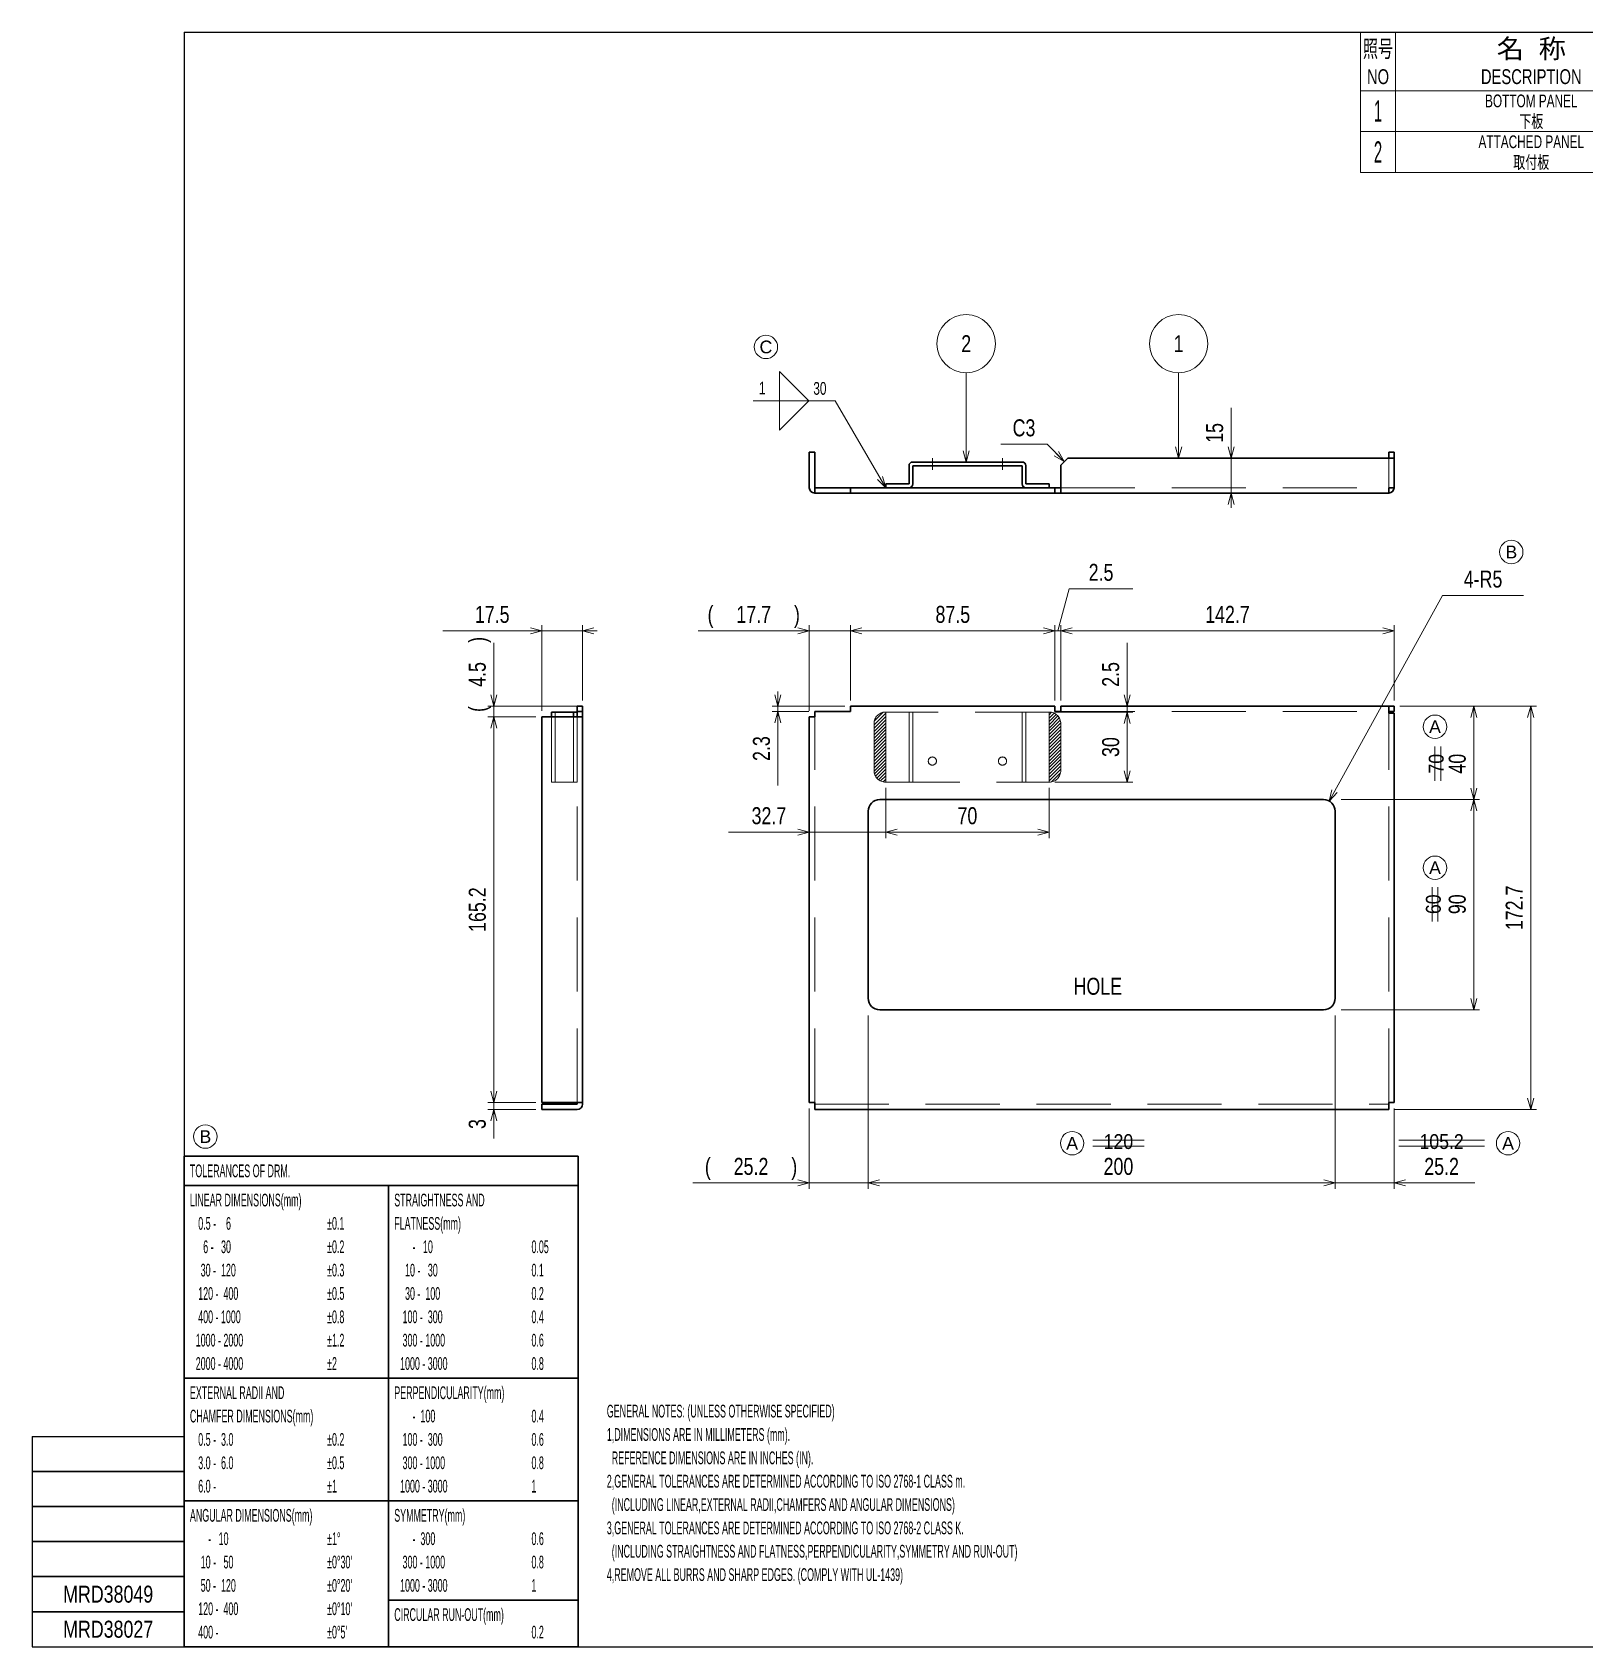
# Model space of a CAD drawing. Header units: millimetres. Extents: x 7 to 413, y 10 to 287.
# Drawn here: x 7 to 272.9, y 10.2 to 286.8 of the extents above; entities that cross this region are included whole.
import ezdxf
from ezdxf.enums import TextEntityAlignment as Align

# ---------------------------------------------------------------- set-up
doc = ezdxf.new("R2010")
doc.units = ezdxf.units.MM
doc.linetypes.add('DASHDOT', pattern=[25.3, 12.7, -6.3, 0, -6.3])
doc.linetypes.add('DASHED', pattern=[19, 12.7, -6.3])
for name, color, linetype in [('GR1_02', 7, 'Continuous'), ('GR1_04', 7, 'Continuous'), ('GR1_05', 7, 'Continuous'), ('GR1_06', 7, 'Continuous'), ('GR1_09', 7, 'Continuous'), ('図面枠D8M', 7, 'Continuous'), ('表題、部品表_01', 7, 'Continuous'), ('表題、部品表_02', 7, 'Continuous'), ('表題、部品表_03', 7, 'Continuous'), ('表題、部品表_Layer1', 7, 'Continuous')]:
    doc.layers.add(name, color=color, linetype=linetype)
doc.styles.add('HG丸ｺﾞｼｯｸM-PRO', font='')
doc.styles.get('HG丸ｺﾞｼｯｸM-PRO').set_extended_font_data('HG丸ｺﾞｼｯｸM-PRO')
pattern_1 = [(45, (0, 0), (-0.2828427, 0.2828427), [])]

# ---------------------------------------------------------------- blocks, each defined once
blk = doc.blocks.new('BLKF024')
at = {"layer": '図面枠D8M', "color": 4, "linetype": 'Continuous', "lineweight": 13}
for p, q in [((345.506831, 48.999879), (346.3333, 49.826349)), ((345.58776, 49.22223), (346.312102, 49.946572)), ((345.668689, 49.44458), (346.290903, 50.066794)), ((345.749617, 49.66693), (346.269705, 50.187017)), ((345.830546, 49.88928), (346.248506, 50.30724)), ((345.911475, 50.111631), (346.227307, 50.427463)), ((345.992404, 50.333981), (346.206109, 50.547686)), ((346.073333, 50.556331), (346.18491, 50.667909)), ((346.154262, 50.778681), (346.163712, 50.788131)), ((344.157871, 45.246757), (346.693675, 47.782561)), ((344.211969, 45.442276), (346.672477, 47.902784)), ((344.292898, 45.664626), (346.651278, 48.023006)), ((344.299292, 45.246757), (346.714874, 47.662338)), ((344.373827, 45.886976), (346.63008, 48.143229)), ((344.440714, 45.246757), (346.736072, 47.542115)), ((344.454756, 46.109327), (346.608881, 48.263452)), ((344.535684, 46.331677), (346.587682, 48.383675)), ((344.582135, 45.246757), (346.757271, 47.421892)), ((344.616613, 46.554027), (346.566484, 48.503898)), ((344.697542, 46.776377), (346.545285, 48.624121)), ((344.723556, 45.246757), (346.778469, 47.301669)), ((344.778471, 46.998727), (346.524087, 48.744343)), ((344.8594, 47.221078), (346.502888, 48.864566)), ((344.864978, 45.246757), (346.799668, 47.181447)), ((344.940329, 47.443428), (346.48169, 48.984789)), ((345.006399, 45.246757), (346.820866, 47.061224)), ((345.021258, 47.665778), (346.460491, 49.105012)), ((345.102186, 47.888128), (346.439293, 49.225235)), ((345.183115, 48.110479), (346.418094, 49.345457)), ((345.264044, 48.332829), (346.396896, 49.46568)), ((345.344973, 48.555179), (346.375697, 49.585903)), ((345.425902, 48.777529), (346.354499, 49.706126)), ((345.147821, 45.246757), (346.842065, 46.941001)), ((345.289242, 45.246757), (346.863263, 46.820778)), ((345.430663, 45.246757), (346.884462, 46.700555)), ((345.572085, 45.246757), (346.90566, 46.580332)), ((345.713506, 45.246757), (346.926859, 46.46011)), ((345.854927, 45.246757), (346.948057, 46.339887)), ((345.996349, 45.246757), (346.969256, 46.219664)), ((346.13777, 45.246757), (346.990455, 46.099441)), ((346.279191, 45.246757), (347.011653, 45.979218)), ((346.420613, 45.246757), (347.032852, 45.858995)), ((346.562034, 45.246757), (347.05405, 45.738773)), ((346.703455, 45.246757), (347.075249, 45.61855)), ((346.844877, 45.246757), (347.096447, 45.498327)), ((346.986298, 45.246757), (347.117646, 45.378104)), ((347.12772, 45.246757), (347.138844, 45.257881))]:
    blk.add_line(p, q, dxfattribs=at)
blk = doc.blocks.new('BLKF023')
at = {"layer": '図面枠D8M', "color": 2, "linetype": 'Continuous', "lineweight": 25}
for p, q in [((33, 286.75), (413, 286.75)), ((33, 286.75), (33, 10.25)), ((413, 286.75), (413, 10.25)), ((7, 46.25), (7, 10.25)), ((7, 46.25), (33, 46.25)), ((7, 10.25), (413, 10.25))]:
    blk.add_line(p, q, dxfattribs=at)
at = {"layer": '図面枠D8M', "color": 4, "linetype": 'Continuous', "lineweight": 13}
for p, q in [((413, 269.75), (411, 269.75)), ((413, 262.75), (411, 262.75)), ((413, 255.75), (411, 255.75)), ((413, 248.75), (411, 248.75)), ((413, 241.75), (411, 241.75)), ((413, 234.75), (411, 234.75)), ((413, 227.75), (411, 227.75)), ((413, 220.75), (411, 220.75)), ((413, 213.75), (411, 213.75)), ((413, 206.75), (411, 206.75)), ((413, 199.75), (411, 199.75)), ((413, 192.75), (411, 192.75)), ((413, 185.75), (411, 185.75)), ((413, 178.75), (411, 178.75)), ((413, 171.75), (411, 171.75)), ((413, 164.75), (411, 164.75)), ((413, 157.75), (411, 157.75)), ((413, 150.75), (411, 150.75)), ((413, 143.75), (411, 143.75)), ((413, 136.75), (411, 136.75)), ((411, 129.75), (413, 129.75))]:
    blk.add_line(p, q, dxfattribs=at)
at = {"layer": '図面枠D8M', "color": 3, "linetype": 'Continuous', "lineweight": 35}
for p, q in [((413, 113.75), (411, 113.75)), ((413, 108.75), (411, 108.75)), ((413, 103.75), (411, 103.75)), ((413, 98.75), (411, 98.75)), ((413, 93.75), (411, 93.75)), ((413, 88.75), (411, 88.75)), ((413, 83.75), (411, 83.75)), ((277, 78.75), (413, 78.75)), ((277, 78.75), (277, 10.25)), ((290, 78.75), (290, 56.25)), ((310, 78.75), (310, 56.25)), ((393, 78.75), (393, 56.25)), ((403, 78.75), (403, 56.25)), ((277, 71.25), (413, 71.25)), ((277, 66.25), (413, 66.25)), ((277, 61.25), (413, 61.25)), ((277, 56.25), (413, 56.25)), ((309, 56.25), (309, 25.25)), ((341, 56.25), (341, 10.25)), ((346.84, 52.65), (347.23, 53.75)), ((348.14, 45.25), (346.84, 52.65)), ((347.23, 53.75), (349.64, 53.75)), ((351.14, 45.25), (349.64, 53.75)), ((351.18, 53.75), (350.82, 52.76)), ((352.14, 45.25), (350.82, 52.76)), ((351.18, 53.75), (353.64, 53.75)), ((355.14, 45.25), (353.64, 53.75)), ((293, 52.17), (293, 47.48)), ((344.14, 45.25), (346.16, 50.8)), ((347.14, 45.25), (346.16, 50.8)), ((277, 46.25), (341, 46.25)), ((344.14, 45.25), (347.14, 45.25)), ((348.14, 45.25), (351.14, 45.25)), ((352.14, 45.25), (355.14, 45.25)), ((341, 42.25), (413, 42.25)), ((7, 40.25), (33, 40.25)), ((277, 36.25), (341, 36.25)), ((7, 34.25), (33, 34.25)), ((341, 33.25), (413, 33.25)), ((309, 30.75), (341, 30.75)), ((7, 28.25), (33, 28.25)), ((277, 25.25), (413, 25.25)), ((7, 22.25), (33, 22.25)), ((33, 16.25), (7, 16.25))]:
    blk.add_line(p, q, dxfattribs=at)
at = {"layer": '図面枠D8M', "color": 4, "linetype": 'Continuous', "lineweight": 13}
blk.add_blockref('BLKF024', (0, 0), dxfattribs=at)
at = {"layer": '図面枠D8M', "color": 4, "linetype": 'Continuous', "lineweight": 13, "style": 'HG丸ｺﾞｼｯｸM-PRO'}
for s, height, width, p in [('記号SYM.', 2.182, 0.69227, (284.03, 58.74)), ('日付 DATE', 2.182, 0.692507, (299.87, 58.83)), ('変更  REVISIONS', 2.5455, 0.887352, (354.85, 58.97)), ('変更者', 2.545, 0.887717, (398, 58.75)), ('承認者', 2.545, 0.887717, (408, 58.75)), ('調査 CHECKED', 2.182, 0.863174, (322.34, 53.92)), ('承認 APPROVED', 2.1818, 0.863151, (291.21, 53.79)), ('設計 DESIGNED', 2.1818, 0.862613, (291.61, 43.76)), ('製図 DRAWN', 2.182, 0.863099, (319.7, 43.9)), ('名称 TITLE', 2.182, 0.862489, (352.13, 40.11)), ('尺度 SCALE', 2.182, 0.862581, (287.78, 33.74)), ('日付 DATE', 1.818, 0.618255, (315.88, 33.34)), ('質量 WEIGHT', 1.818, 0.618812, (317.46, 27.8)), ('製番 PRD.NO.', 2.182, 0.863299, (290.29, 22.66)), ('図番 DRG.NO.', 2.182, 0.863083, (354.56, 22.56))]:
    blk.add_text(s, height=height, dxfattribs=dict(at, width=width)).set_placement(p, align=Align.MIDDLE_CENTER)
at = {"layer": '図面枠D8M', "color": 2, "linetype": 'Continuous', "lineweight": 25, "style": 'HG丸ｺﾞｼｯｸM-PRO', "width": 1.206081}
blk.add_text('森尾電機株式会社', height=4, dxfattribs=at).set_placement((384.72, 51.68), align=Align.MIDDLE_CENTER)
at = {"layer": '図面枠D8M', "color": 3, "linetype": 'Continuous', "lineweight": 35, "style": 'HG丸ｺﾞｼｯｸM-PRO', "width": 0.652197}
blk.add_text('MORIO DENKI CO., LTD.', height=2.9091, dxfattribs=at).set_placement((385.38, 45.61), align=Align.MIDDLE_CENTER)
blk = doc.blocks.new('BLKF027')
at = {"layer": 'GR1_04', "color": 3, "linetype": 'Continuous', "lineweight": 35}
for p, q in [((101.26, 169.53), (94.26, 169.53)), ((94.26, 169.53), (94.26, 103.45)), ((100.34, 171.33), (101.26, 171.33)), ((100.34, 169.53), (100.34, 171.33)), ((101.26, 170.41), (100.34, 170.41)), ((101.26, 171.33), (101.26, 103.17)), ((101.26, 103.45), (94.26, 103.45)), ((100.34, 103.17), (94.26, 103.17)), ((94.26, 103.17), (94.26, 102.25)), ((100.34, 103.17), (100.34, 103.45)), ((100.34, 102.25), (94.26, 102.25))]:
    blk.add_line(p, q, dxfattribs=at)
at = {"layer": 'GR1_04', "color": 4, "linetype": 'DASHED', "lineweight": 13}
blk.add_line((100.34, 103.45), (100.34, 169.53), dxfattribs=at)
at = {"layer": 'GR1_04', "color": 3, "linetype": 'Continuous', "lineweight": 35}
blk.add_arc((100.34, 103.17), 0.92, 270, 0, dxfattribs=at)
blk = doc.blocks.new('FXTIP_ARROW_E')
at = {"color": 0, "linetype": 'Continuous', "lineweight": -2}
for q in [(-1, 0), (-0.97, 0.26), (-0.97, -0.26)]:
    blk.add_line((0, 0), q, dxfattribs=at)
blk = doc.blocks.new('FXTIP_ARROW_S')
at = {"color": 0, "linetype": 'Continuous', "lineweight": -2}
for q in [(-1, 0), (-0.97, 0.26), (-0.97, -0.26)]:
    blk.add_line((0, 0), q, dxfattribs=at)
blk = doc.blocks.new('BLKF028')
at = {"layer": 'GR1_04', "color": 3, "linetype": 'Continuous', "lineweight": 35}
for p, q in [((140.09, 214.83), (141.01, 214.83)), ((140.09, 208.75), (140.09, 214.83)), ((141.01, 208.75), (141.01, 214.83)), ((183.17, 212.63), (184.37, 213.83)), ((184.37, 213.83), (240.25, 213.83)), ((239.33, 214.83), (240.25, 214.83)), ((239.33, 214.83), (239.33, 213.83)), ((240.25, 208.75), (240.25, 214.83)), ((183.17, 207.83), (183.17, 212.63)), ((141.01, 207.83), (141.01, 208.75)), ((141.01, 208.75), (147.17, 208.75)), ((239.33, 207.83), (141.01, 207.83)), ((147.17, 208.75), (183.17, 208.75)), ((147.17, 208.75), (147.17, 207.83)), ((182.17, 208.75), (182.17, 207.83)), ((239.33, 207.83), (239.33, 208.75)), ((239.33, 208.75), (240.25, 208.75))]:
    blk.add_line(p, q, dxfattribs=at)
at = {"layer": 'GR1_04', "color": 4, "linetype": 'DASHED', "lineweight": 13}
for p, q in [((239.33, 208.75), (239.33, 213.83)), ((183.17, 208.75), (239.33, 208.75))]:
    blk.add_line(p, q, dxfattribs=at)
at = {"layer": 'GR1_04', "color": 3, "linetype": 'Continuous', "lineweight": 35}
for centre, start, end in [((141.01, 208.75), 180, 270), ((239.33, 208.75), 270, 0)]:
    blk.add_arc(centre, 0.92, start, end, dxfattribs=at)
blk = doc.blocks.new('BLKF029')
at = {"layer": 'GR1_04', "color": 3, "linetype": 'Continuous', "lineweight": 35}
for p, q in [((140.09, 103.45), (140.09, 169.53)), ((140.09, 169.53), (141.01, 169.53)), ((141.01, 170.41), (147.17, 170.41)), ((141.01, 169.53), (141.01, 170.41)), ((147.17, 171.33), (182.17, 171.33)), ((147.17, 171.33), (147.17, 170.41)), ((182.17, 170.41), (182.17, 171.33)), ((182.17, 170.41), (183.17, 170.41)), ((183.17, 171.33), (240.25, 171.33)), ((183.17, 171.33), (183.17, 170.41)), ((239.33, 171.33), (239.33, 170.41)), ((239.33, 170.13), (239.33, 170.41)), ((239.33, 170.41), (240.25, 170.41)), ((239.33, 170.13), (240.25, 170.13)), ((240.25, 171.33), (240.25, 170.41)), ((240.25, 103.45), (240.25, 170.13)), ((140.09, 103.45), (141.01, 103.45)), ((141.01, 103.17), (141.01, 103.45)), ((141.01, 103.17), (141.01, 102.25)), ((239.33, 103.17), (239.33, 103.45)), ((239.33, 103.45), (240.25, 103.45)), ((239.33, 103.17), (239.33, 102.25)), ((141.01, 102.25), (239.33, 102.25))]:
    blk.add_line(p, q, dxfattribs=at)
at = {"layer": 'GR1_04', "color": 4, "linetype": 'DASHED', "lineweight": 13}
for p, q in [((141.01, 103.45), (141.01, 169.53)), ((183.17, 170.41), (239.33, 170.41)), ((239.33, 103.45), (239.33, 170.13)), ((141.01, 103.17), (239.33, 103.17))]:
    blk.add_line(p, q, dxfattribs=at)
blk = doc.blocks.new('BLKF030')
at = {"layer": 'GR1_04', "color": 3, "linetype": 'Continuous', "lineweight": 35}
for p, q in [((228.17, 155.33), (152.17, 155.33)), ((150.17, 121.33), (150.17, 153.33)), ((230.17, 121.33), (230.17, 153.33)), ((228.17, 119.33), (152.17, 119.33))]:
    blk.add_line(p, q, dxfattribs=at)
for centre, start, end in [((152.17, 153.33), 90, 180), ((228.17, 153.33), 0, 90), ((152.17, 121.33), 180, 270), ((228.17, 121.33), 270, 0)]:
    blk.add_arc(centre, 2, start, end, dxfattribs=at)
blk = doc.blocks.new('BLKF031')
at = {"layer": 'GR1_09', "color": 3, "linetype": 'Continuous', "lineweight": 35}
for p, q in [((95.94, 170.33), (95.94, 169.53)), ((100.34, 170.33), (95.94, 170.33)), ((99.7, 169.53), (99.7, 170.33))]:
    blk.add_line(p, q, dxfattribs=at)
at = {"layer": 'GR1_09', "color": 4, "linetype": 'DASHED', "lineweight": 13}
for p, q in [((95.94, 169.53), (95.94, 158.33)), ((96.58, 158.33), (96.58, 170.33)), ((99.7, 158.33), (99.7, 169.53)), ((100.34, 158.33), (100.34, 170.33)), ((95.94, 158.33), (100.34, 158.33))]:
    blk.add_line(p, q, dxfattribs=at)
blk = doc.blocks.new('BLKF035')
at = {"layer": 'GR1_09', "color": 4, "linetype": 'DASHED', "lineweight": 13}
for p, q in [((153.17, 158.33), (153.17, 170.33)), ((181.17, 170.33), (153.17, 170.33)), ((157.17, 158.33), (157.17, 170.33)), ((157.81, 158.33), (157.81, 170.33)), ((176.53, 158.33), (176.53, 170.33)), ((177.17, 158.33), (177.17, 170.33)), ((181.17, 158.33), (181.17, 170.33)), ((153.17, 158.33), (181.17, 158.33))]:
    blk.add_line(p, q, dxfattribs=at)
for centre in [(161.17, 161.93), (173.17, 161.93)]:
    blk.add_circle(centre, 0.7, dxfattribs=at)
blk = doc.blocks.new('BLKF036')
at = {"layer": 'GR1_09', "color": 3, "linetype": 'Continuous', "lineweight": 35}
for p, q in [((176.53, 213.15), (157.81, 213.15)), ((157.17, 209.39), (157.17, 212.51)), ((157.81, 212.51), (176.53, 212.51)), ((157.81, 209.39), (157.81, 212.51)), ((176.53, 209.39), (176.53, 212.51)), ((177.17, 209.39), (177.17, 212.51)), ((153.17, 209.39), (157.17, 209.39)), ((153.17, 209.39), (153.17, 208.75)), ((153.17, 208.75), (157.17, 208.75)), ((177.17, 209.39), (181.17, 209.39)), ((177.17, 208.75), (181.17, 208.75)), ((181.17, 208.75), (181.17, 209.39))]:
    blk.add_line(p, q, dxfattribs=at)
at = {"layer": 'GR1_09', "color": 4, "linetype": 'DASHDOT', "lineweight": 13}
for p, q in [((161.17, 213.79), (161.17, 211.79)), ((173.17, 213.79), (173.17, 211.79))]:
    blk.add_line(p, q, dxfattribs=at)
at = {"layer": 'GR1_09', "color": 3, "linetype": 'Continuous', "lineweight": 35}
for centre, start, end in [((157.81, 212.51), 90, 180), ((176.53, 212.51), 0, 90), ((157.17, 209.39), 270, 0), ((177.17, 209.39), 180, 270)]:
    blk.add_arc(centre, 0.64, start, end, dxfattribs=at)
blk = doc.blocks.new('BLKF037')
at = {"layer": '表題、部品表_02', "color": 4, "linetype": 'Continuous', "lineweight": 13}
for p, q in [((234.5, 276.75), (234.5, 269.75)), ((234.5, 276.75), (413, 276.75)), ((240.5, 276.75), (240.5, 269.75)), ((287, 276.75), (287, 269.75)), ((322, 276.75), (322, 269.75)), ((342, 276.75), (342, 269.75)), ((348, 276.75), (348, 269.75)), ((354, 276.75), (354, 269.75)), ((360, 269.75), (360, 276.75)), ((366, 276.75), (366, 269.75)), ((374, 276.75), (374, 269.75)), ((413, 276.75), (413, 269.75)), ((234.5, 269.75), (413, 269.75))]:
    blk.add_line(p, q, dxfattribs=at)
blk = doc.blocks.new('BLKF039')
at = {"layer": '表題、部品表_02', "color": 4, "linetype": 'Continuous', "lineweight": 13}
for p, q in [((234.5, 269.75), (234.5, 262.75)), ((234.5, 269.75), (413, 269.75)), ((240.5, 269.75), (240.5, 262.75)), ((287, 269.75), (287, 262.75)), ((322, 269.75), (322, 262.75)), ((342, 269.75), (342, 262.75)), ((348, 269.75), (348, 262.75)), ((354, 269.75), (354, 262.75)), ((360, 262.75), (360, 269.75)), ((366, 269.75), (366, 262.75)), ((374, 269.75), (374, 262.75)), ((413, 269.75), (413, 262.75)), ((234.5, 262.75), (413, 262.75))]:
    blk.add_line(p, q, dxfattribs=at)
blk = doc.blocks.new('BLKF042')
at = {"layer": '表題、部品表_01', "color": 4, "linetype": 'Continuous', "lineweight": 13}
for p, q in [((234.5, 286.75), (234.5, 276.75)), ((234.5, 286.75), (413, 286.75)), ((240.5, 286.75), (240.5, 276.75)), ((287, 286.75), (287, 276.75)), ((322, 286.75), (322, 276.75)), ((342, 286.75), (342, 276.75)), ((366, 286.75), (366, 276.75)), ((374, 286.75), (374, 276.75)), ((413, 286.75), (413, 276.75)), ((342, 281.75), (366, 281.75)), ((348, 280.75), (348, 281.75)), ((354, 281.75), (354, 280.75)), ((360, 281.75), (360, 280.75)), ((234.5, 276.75), (413, 276.75))]:
    blk.add_line(p, q, dxfattribs=at)
at = {"layer": '表題、部品表_01', "color": 3, "linetype": 'Continuous', "lineweight": 35, "style": 'HG丸ｺﾞｼｯｸM-PRO'}
for s, height, width, p in [('照号', 2.909, 0.651535, (237.5, 283.95)), ('名  称', 3.273, 1.042426, (263.75, 283.95)), ('図面番号', 3.273, 1.127518, (304.5, 283.95)), ('材 料', 3.273, 1.042439, (332, 283.95)), ('一組分所要数', 2.036, 0.966638, (354, 285.25)), ('質量', 2.909, 0.781842, (370, 284.25)), ('記  事', 3.273, 1.042426, (393.5, 283.95)), ('PCS./SET.', 1.309, 0.862935, (354.5, 282.75)), ('NO', 2.545, 0.740841, (237.5, 279.15)), ('DESCRIPTION', 2.5455, 0.741365, (263.75, 279.15)), ('DRG.NO.', 2.545, 0.741189, (304.5, 279.15)), ('MATERIAL', 2.545, 0.594756, (332, 279.15)), ('WEIGHT', 1.309, 0.635507, (370, 279.25)), ('REMARKS', 2.545, 0.742803, (393.5, 279.15))]:
    blk.add_text(s, height=height, dxfattribs=dict(at, width=width)).set_placement(p, align=Align.MIDDLE_CENTER)
blk = doc.blocks.new('BLKF041')
at = {"layer": '表題、部品表_01', "color": 3, "linetype": 'Continuous', "lineweight": 13}
blk.add_blockref('BLKF042', (0, 0), dxfattribs=at)
blk = doc.blocks.new('BLKF043')
at = {"layer": 'GR1_06', "linetype": 'Continuous', "lineweight": 13}
h = blk.add_hatch(dxfattribs=at)
h.set_pattern_fill('_USER', color=4, scale=0.4, angle=45, style=0, pattern_type=0)
h.set_pattern_definition(pattern_1)
edge = h.paths.add_edge_path(flags=0)
edge.add_line((183.17, 168.33), (183.17, 160.33))
edge.add_arc((181.17, 160.33), 2, 270, 360, ccw=False)
edge.add_line((181.17, 158.33), (181.17, 170.33))
edge.add_arc((181.17, 168.33), 2, 0, 90, ccw=False)
at = {"layer": 'GR1_06', "color": 4, "linetype": 'DASHDOT', "lineweight": 13}
for p, q in [((181.17, 170.33), (181.17, 158.33)), ((183.17, 160.33), (183.17, 168.33))]:
    blk.add_line(p, q, dxfattribs=at)
for centre, start, end in [((181.17, 168.33), 0, 90), ((181.17, 160.33), 270, 0)]:
    blk.add_arc(centre, 2, start, end, dxfattribs=at)
blk = doc.blocks.new('BLKF044')
at = {"layer": 'GR1_06', "linetype": 'Continuous', "lineweight": 13}
h = blk.add_hatch(dxfattribs=at)
h.set_pattern_fill('_USER', color=4, scale=0.4, angle=45, style=0, pattern_type=0)
h.set_pattern_definition(pattern_1)
edge = h.paths.add_edge_path(flags=0)
edge.add_line((151.17, 168.33), (151.17, 160.33))
edge.add_arc((153.17, 160.33), 2, 180, 270)
edge.add_line((153.17, 158.33), (153.17, 170.33))
edge.add_arc((153.17, 168.33), 2, 90, 180)
at = {"layer": 'GR1_06', "color": 4, "linetype": 'DASHDOT', "lineweight": 13}
for p, q in [((153.17, 170.33), (153.17, 158.33)), ((151.17, 160.33), (151.17, 168.33))]:
    blk.add_line(p, q, dxfattribs=at)
for centre, start, end in [((153.17, 168.33), 90, 180), ((153.17, 160.33), 180, 270)]:
    blk.add_arc(centre, 2, start, end, dxfattribs=at)
blk = doc.blocks.new('BLKF045')
at = {"layer": '図面枠D8M', "color": 3, "linetype": 'Continuous', "lineweight": 35}
for p, q in [((33, 94.25), (100.5, 94.25)), ((33, 94.25), (33, 10.25)), ((100.5, 10.25), (100.5, 94.25)), ((33, 89.25), (100.5, 89.25)), ((68, 10.25), (68, 89.25)), ((33, 56.25), (68, 56.25)), ((68, 56.25), (100.5, 56.25)), ((33, 35.25), (68, 35.25)), ((68, 35.25), (100.5, 35.25)), ((68, 18.25), (100.5, 18.25)), ((33, 10.25), (100.5, 10.25))]:
    blk.add_line(p, q, dxfattribs=at)
at = {"layer": '図面枠D8M', "color": 4, "linetype": 'Continuous', "lineweight": 13, "style": 'HG丸ｺﾞｼｯｸM-PRO'}
for s, height, width, p in [('TOLERANCES OF DRM.', 2.1818, 0.522208, (34, 91.75)), ('LINEAR DIMENSIONS(mm)', 2.1818, 0.521664, (34, 86.75)), ('STRAIGHTNESS AND', 2.1818, 0.521949, (69, 86.75)), (' 0.5 -    6', 2.1818, 0.524049, (35, 82.75)), ('±0.1', 2.182, 0.52198, (57.5, 82.75)), ('FLATNESS(mm)', 2.1818, 0.521994, (69, 82.75)), ('   6 -   30', 2.1818, 0.52397, (35, 78.75)), ('±0.2', 2.182, 0.52198, (57.5, 78.75)), ('     -   10', 2.1818, 0.524651, (70, 78.75)), ('0.05', 2.182, 0.52205, (92.5, 78.75)), ('  30 -  120', 2.1818, 0.522893, (35, 74.75)), ('±0.3', 2.182, 0.52198, (57.5, 74.75)), ('  10 -   30', 2.1818, 0.523391, (70, 74.75)), ('0.1', 2.182, 0.522424, (92.5, 74.75)), (' 120 -  400', 2.1818, 0.52246, (35, 70.75)), ('±0.5', 2.182, 0.52198, (57.5, 70.75)), ('  30 -  100', 2.1818, 0.522893, (70, 70.75)), ('0.2', 2.182, 0.522424, (92.5, 70.75)), (' 400 - 1000', 2.1818, 0.52208, (35, 66.75)), ('±0.8', 2.182, 0.52198, (57.5, 66.75)), (' 100 -  300', 2.1818, 0.52246, (70, 66.75)), ('0.4', 2.182, 0.522424, (92.5, 66.75)), ('1000 - 2000', 2.1818, 0.521744, (35, 62.75)), ('±1.2', 2.182, 0.52198, (57.5, 62.75)), (' 300 - 1000', 2.1818, 0.52208, (70, 62.75)), ('0.6', 2.182, 0.522424, (92.5, 62.75)), ('2000 - 4000', 2.1818, 0.521744, (35, 58.75)), ('±2', 2.182, 0.521216, (57.5, 58.75)), ('1000 - 3000', 2.1818, 0.521744, (70, 58.75)), ('0.8', 2.182, 0.522424, (92.5, 58.75)), ('EXTERNAL RADII AND', 2.1818, 0.522426, (34, 53.75)), ('PERPENDICULARITY(mm)', 2.1818, 0.521822, (69, 53.75)), ('CHAMFER DIMENSIONS(mm)', 2.1818, 0.521615, (34, 49.75)), ('     -  100', 2.1818, 0.52397, (70, 49.75)), ('0.4', 2.182, 0.522424, (92.5, 49.75)), (' 0.5 -  3.0', 2.1818, 0.523514, (35, 45.75)), ('±0.2', 2.182, 0.52198, (57.5, 45.75)), (' 100 -  300', 2.1818, 0.52246, (70, 45.75)), ('0.6', 2.182, 0.522424, (92.5, 45.75)), (' 3.0 -  6.0', 2.1818, 0.523514, (35, 41.75)), ('±0.5', 2.182, 0.52198, (57.5, 41.75)), (' 300 - 1000', 2.1818, 0.52208, (70, 41.75)), ('0.8', 2.182, 0.522424, (92.5, 41.75)), (' 6.0 -', 2.182, 0.523279, (35, 37.75)), ('±1', 2.182, 0.521216, (57.5, 37.75)), ('1000 - 3000', 2.1818, 0.521744, (70, 37.75)), ('1', 2.18, 0.521199, (92.5, 37.75)), ('ANGULAR DIMENSIONS(mm)', 2.1818, 0.521887, (34, 32.75)), ('SYMMETRY(mm)', 2.1818, 0.521222, (69, 32.75)), ('     -   10', 2.1818, 0.524651, (35, 28.75)), ('±1°', 2.182, 0.52122, (57.5, 28.75)), ('     -  300', 2.1818, 0.52397, (70, 28.75)), ('0.6', 2.182, 0.522424, (92.5, 28.75)), ('  10 -   50', 2.1818, 0.523391, (35, 24.75)), ("±0°30'", 2.182, 0.521679, (57.5, 24.75)), (' 300 - 1000', 2.1818, 0.52208, (70, 24.75)), ('0.8', 2.182, 0.522424, (92.5, 24.75)), ('  50 -  120', 2.1818, 0.522893, (35, 20.75)), ("±0°20'", 2.182, 0.521679, (57.5, 20.75)), ('1000 - 3000', 2.1818, 0.521744, (70, 20.75)), ('1', 2.18, 0.521199, (92.5, 20.75)), (' 120 -  400', 2.1818, 0.52246, (35, 16.75)), ("±0°10'", 2.182, 0.521679, (57.5, 16.75)), ('CIRCULAR RUN-OUT(mm)', 2.1818, 0.521639, (69, 15.75)), (' 400 -', 2.182, 0.52234, (35, 12.75)), ("±0°5'", 2.182, 0.521776, (57.5, 12.75)), ('0.2', 2.182, 0.522424, (92.5, 12.75))]:
    blk.add_text(s, height=height, dxfattribs=dict(at, width=width)).set_placement(p, align=Align.MIDDLE_LEFT)
blk = doc.blocks.new('BLKF046')
at = {"layer": '表題、部品表_Layer1', "color": 4, "linetype": 'Continuous', "lineweight": 13}
blk.add_circle((36.64, 97.62), 2, dxfattribs=at)
at = {"layer": '表題、部品表_Layer1', "color": 4, "linetype": 'Continuous', "lineweight": 13, "style": 'HG丸ｺﾞｼｯｸM-PRO', "width": 1.04272}
blk.add_text('B', height=2.18, dxfattribs=at).set_placement((36.64, 97.62), align=Align.MIDDLE_CENTER)
blk = doc.blocks.new('BLKF047')
at = {"layer": 'GR1_05', "color": 4, "linetype": 'Continuous', "lineweight": 13}
blk.add_circle((247.26, 143.67), 2, dxfattribs=at)
at = {"layer": 'GR1_05', "color": 4, "linetype": 'Continuous', "lineweight": 13, "style": 'HG丸ｺﾞｼｯｸM-PRO', "width": 1.042301}
blk.add_text('A', height=2.18, dxfattribs=at).set_placement((247.26, 143.67), align=Align.MIDDLE_CENTER)
blk = doc.blocks.new('BLKF048')
at = {"layer": 'GR1_05', "color": 4, "linetype": 'Continuous', "lineweight": 13}
blk.add_circle((185.11, 96.48), 2, dxfattribs=at)
at = {"layer": 'GR1_05', "color": 4, "linetype": 'Continuous', "lineweight": 13, "style": 'HG丸ｺﾞｼｯｸM-PRO', "width": 1.042301}
blk.add_text('A', height=2.18, dxfattribs=at).set_placement((185.11, 96.48), align=Align.MIDDLE_CENTER)
blk = doc.blocks.new('BLKF049')
at = {"layer": 'GR1_05', "color": 4, "linetype": 'Continuous', "lineweight": 13}
blk.add_circle((259.77, 96.48), 2, dxfattribs=at)
at = {"layer": 'GR1_05', "color": 4, "linetype": 'Continuous', "lineweight": 13, "style": 'HG丸ｺﾞｼｯｸM-PRO', "width": 1.042301}
blk.add_text('A', height=2.18, dxfattribs=at).set_placement((259.77, 96.48), align=Align.MIDDLE_CENTER)
blk = doc.blocks.new('BLKF050')
at = {"layer": 'GR1_05', "color": 4, "linetype": 'Continuous', "lineweight": 13}
blk.add_circle((247.26, 167.82), 2, dxfattribs=at)
at = {"layer": 'GR1_05', "color": 4, "linetype": 'Continuous', "lineweight": 13, "style": 'HG丸ｺﾞｼｯｸM-PRO', "width": 1.042301}
blk.add_text('A', height=2.18, dxfattribs=at).set_placement((247.26, 167.82), align=Align.MIDDLE_CENTER)
blk = doc.blocks.new('BLKF051')
at = {"layer": 'GR1_05', "color": 4, "linetype": 'Continuous', "lineweight": 13}
blk.add_circle((260.33, 197.74), 2, dxfattribs=at)
at = {"layer": 'GR1_05', "color": 4, "linetype": 'Continuous', "lineweight": 13, "style": 'HG丸ｺﾞｼｯｸM-PRO', "width": 1.04272}
blk.add_text('B', height=2.18, dxfattribs=at).set_placement((260.33, 197.74), align=Align.MIDDLE_CENTER)
blk = doc.blocks.new('BLKF052')
at = {"layer": 'GR1_05', "color": 4, "linetype": 'Continuous', "lineweight": 13}
blk.add_circle((132.66, 232.86), 2, dxfattribs=at)
at = {"layer": 'GR1_05', "color": 4, "linetype": 'Continuous', "lineweight": 13, "style": 'HG丸ｺﾞｼｯｸM-PRO', "width": 1.042931}
blk.add_text('C', height=2.18, dxfattribs=at).set_placement((132.66, 232.86), align=Align.MIDDLE_CENTER)

msp = doc.modelspace()

# ---------------------------------------------------------------- linework, layer by layer
at = {"layer": 'GR1_02', "color": 4, "linetype": 'Continuous', "lineweight": 13}
for p, q in [((212.34, 213.83), (212.34, 222.43)), ((180.82, 216.18), (172.9, 216.18)), ((183.77, 213.23), (180.82, 216.18)), ((212.34, 207.83), (212.34, 213.83)), ((212.34, 205.33), (212.34, 207.83)), ((182.67, 184.23), (184.62, 191.43)), ((184.62, 191.43), (195.5, 191.43)), ((229.13, 155.08), (248.57, 190.28)), ((248.57, 190.28), (262.41, 190.28)), ((77.31, 184.23), (94.26, 184.23)), ((94.26, 170.53), (94.26, 185.23)), ((94.26, 184.23), (101.26, 184.23)), ((101.26, 172.33), (101.26, 185.23)), ((101.26, 184.23), (103.76, 184.23)), ((121.05, 184.23), (140.09, 184.23)), ((140.09, 170.53), (140.09, 185.23)), ((140.09, 184.23), (147.17, 184.23)), ((147.17, 172.33), (147.17, 185.23)), ((147.17, 184.23), (182.17, 184.23)), ((182.17, 172.33), (182.17, 185.23)), ((182.17, 184.23), (183.17, 184.23)), ((183.17, 172.33), (183.17, 185.23)), ((183.17, 184.23), (240.25, 184.23)), ((240.25, 172.33), (240.25, 185.23)), ((86.04, 171.33), (86.04, 182.21)), ((194.53, 171.33), (194.53, 182.21)), ((134.71, 171.33), (134.71, 173.83)), ((100.26, 171.33), (85.04, 171.33)), ((93.26, 169.53), (85.04, 169.53)), ((86.04, 169.53), (86.04, 171.33)), ((86.04, 103.45), (86.04, 169.53)), ((146.17, 171.33), (133.71, 171.33)), ((140.01, 170.41), (133.71, 170.41)), ((134.71, 170.41), (134.71, 171.33)), ((134.71, 157.74), (134.71, 170.41)), ((182.17, 170.33), (195.53, 170.33)), ((183.17, 171.33), (195.53, 171.33)), ((194.53, 170.33), (194.53, 171.33)), ((194.53, 158.33), (194.53, 170.33)), ((241.25, 171.33), (264.65, 171.33)), ((253.89, 155.33), (253.89, 171.33)), ((263.65, 102.25), (263.65, 171.33)), ((182.17, 158.33), (195.53, 158.33)), ((153.17, 157.33), (153.17, 148.75)), ((181.17, 157.33), (181.17, 148.75)), ((231.17, 155.33), (254.89, 155.33)), ((253.89, 119.33), (253.89, 155.33)), ((126.25, 149.75), (140.09, 149.75)), ((140.09, 149.75), (153.17, 149.75)), ((153.17, 149.75), (181.17, 149.75)), ((231.17, 119.33), (254.89, 119.33)), ((150.17, 118.33), (150.17, 88.69)), ((230.17, 118.33), (230.17, 88.69)), ((93.26, 103.45), (85.04, 103.45)), ((86.04, 102.25), (86.04, 103.45)), ((140.09, 102.45), (140.09, 88.69)), ((240.25, 102.45), (240.25, 88.69)), ((93.26, 102.25), (85.04, 102.25)), ((86.04, 97.29), (86.04, 102.25)), ((240.33, 102.25), (264.65, 102.25)), ((120.13, 89.69), (140.09, 89.69)), ((140.09, 89.69), (150.17, 89.69)), ((150.17, 89.69), (230.17, 89.69)), ((230.17, 89.69), (240.25, 89.69)), ((240.25, 89.69), (254.09, 89.69))]:
    msp.add_line(p, q, dxfattribs=at)
at = {"layer": 'GR1_05', "color": 4, "linetype": 'Continuous', "lineweight": 13}
for p, q in [((247.25, 158.54), (247.25, 164.42)), ((248.25, 158.54), (248.25, 164.42)), ((246.76, 134.47), (246.76, 140.35)), ((247.76, 134.47), (247.76, 140.35)), ((188.63, 96.98), (197.45, 96.98)), ((241.04, 96.98), (255.74, 96.98)), ((188.63, 95.98), (197.45, 95.98)), ((241.04, 95.98), (255.74, 95.98))]:
    msp.add_line(p, q, dxfattribs=at)
at = {"layer": 'GR1_06', "color": 4, "linetype": 'Continuous', "lineweight": 13}
for p, q in [((135, 223.63), (135, 228.63)), ((135, 228.63), (140, 223.63)), ((166.96, 213.15), (166.96, 228.42)), ((203.35, 213.83), (203.35, 228.42)), ((144.5, 223.63), (130.46, 223.63)), ((135, 223.63), (135, 218.63)), ((135, 218.63), (140, 223.63)), ((153.17, 208.75), (144.5, 223.63))]:
    msp.add_line(p, q, dxfattribs=at)
for centre in [(166.96, 233.42), (203.35, 233.42)]:
    msp.add_circle(centre, 5, dxfattribs=at)

# ---------------------------------------------------------------- block references
at = {"layer": 'GR1_02', "color": 4, "linetype": 'Continuous', "lineweight": 13, "xscale": 2, "yscale": 2}
for name, p, rotation in [('FXTIP_ARROW_S', (212.34, 213.83), 270), ('FXTIP_ARROW_S', (183.77, 213.23), 315.0000000000008), ('FXTIP_ARROW_E', (212.34, 207.83), 90), ('FXTIP_ARROW_E', (94.26, 184.23), 360), ('FXTIP_ARROW_S', (101.26, 184.23), 180), ('FXTIP_ARROW_E', (140.09, 184.23), 360), ('FXTIP_ARROW_S', (147.17, 184.23), 180), ('FXTIP_ARROW_E', (182.17, 184.23), 360), ('FXTIP_ARROW_S', (183.17, 184.23), 180), ('FXTIP_ARROW_E', (240.25, 184.23), 360), ('FXTIP_ARROW_S', (86.04, 171.33), 270), ('FXTIP_ARROW_S', (134.71, 171.33), 270), ('FXTIP_ARROW_S', (194.53, 171.33), 270), ('FXTIP_ARROW_E', (86.04, 169.53), 90), ('FXTIP_ARROW_E', (134.71, 170.41), 90), ('FXTIP_ARROW_E', (194.53, 170.33), 90), ('FXTIP_ARROW_E', (253.89, 171.33), 90), ('FXTIP_ARROW_E', (263.65, 171.33), 90), ('FXTIP_ARROW_S', (194.53, 158.33), 270), ('FXTIP_ARROW_S', (229.13, 155.08), 241.0987689675048), ('FXTIP_ARROW_S', (253.89, 155.33), 270), ('FXTIP_ARROW_E', (253.89, 155.33), 90), ('FXTIP_ARROW_E', (140.09, 149.75), 360), ('FXTIP_ARROW_S', (153.17, 149.75), 180), ('FXTIP_ARROW_E', (181.17, 149.75), 360), ('FXTIP_ARROW_S', (253.89, 119.33), 270), ('FXTIP_ARROW_S', (86.04, 103.45), 270), ('FXTIP_ARROW_S', (263.65, 102.25), 270), ('FXTIP_ARROW_E', (86.04, 102.25), 90), ('FXTIP_ARROW_E', (140.09, 89.69), 360), ('FXTIP_ARROW_S', (150.17, 89.69), 180), ('FXTIP_ARROW_E', (230.17, 89.69), 360), ('FXTIP_ARROW_S', (240.25, 89.69), 180)]:
    msp.add_blockref(name, p, dxfattribs=dict(at, rotation=rotation))
at = {"layer": 'GR1_04', "color": 3, "linetype": 'Continuous', "lineweight": 35}
for name in ['BLKF028', 'BLKF027', 'BLKF029', 'BLKF030']:
    msp.add_blockref(name, (0, 0), dxfattribs=at)
at = {"layer": 'GR1_05', "color": 4, "linetype": 'Continuous', "lineweight": 13}
for name in ['BLKF052', 'BLKF051', 'BLKF050', 'BLKF047', 'BLKF048', 'BLKF049']:
    msp.add_blockref(name, (0, 0), dxfattribs=at)
at = {"layer": 'GR1_06', "color": 4, "linetype": 'Continuous', "lineweight": 13, "xscale": 2, "yscale": 2}
for p, rotation in [((203.35, 213.83), 270), ((166.96, 213.15), 270), ((153.17, 208.75), 300.249327046417)]:
    msp.add_blockref('FXTIP_ARROW_S', p, dxfattribs=dict(at, rotation=rotation))
at = {"layer": 'GR1_06', "color": 4, "linetype": 'DASHDOT', "lineweight": 13}
for name in ['BLKF044', 'BLKF043']:
    msp.add_blockref(name, (0, 0), dxfattribs=at)
at = {"layer": 'GR1_09', "color": 3, "linetype": 'Continuous', "lineweight": 35}
msp.add_blockref('BLKF036', (0, 0), dxfattribs=at)
at = {"layer": 'GR1_09', "color": 4, "linetype": 'DASHED', "lineweight": 13}
for name in ['BLKF031', 'BLKF035']:
    msp.add_blockref(name, (0, 0), dxfattribs=at)
at = {"layer": '図面枠D8M', "color": 4, "linetype": 'Continuous', "lineweight": 35}
msp.add_blockref('BLKF023', (0, 0), dxfattribs=at)
at = {"layer": '図面枠D8M', "color": 4, "linetype": 'Continuous', "lineweight": 13}
msp.add_blockref('BLKF045', (0, 0), dxfattribs=at)
at = {"layer": '表題、部品表_01', "color": 3, "linetype": 'Continuous', "lineweight": 13}
msp.add_blockref('BLKF041', (0, 0), dxfattribs=at)
at = {"layer": '表題、部品表_02', "color": 4, "linetype": 'Continuous', "lineweight": 13}
for name in ['BLKF037', 'BLKF039']:
    msp.add_blockref(name, (0, 0), dxfattribs=at)
at = {"layer": '表題、部品表_Layer1', "color": 4, "linetype": 'Continuous', "lineweight": 13}
msp.add_blockref('BLKF046', (0, 0), dxfattribs=at)

# ---------------------------------------------------------------- texts
at = {"layer": 'GR1_02', "color": 3, "linetype": 'Continuous', "lineweight": 35, "style": 'HG丸ｺﾞｼｯｸM-PRO'}
for s, width, p in [('C3', 0.78334, (176.86, 216.68)), ('2.5', 0.784839, (190.06, 191.93)), ('4-R5', 0.783129, (255.49, 190.78)), ('17.5', 0.784749, (85.78, 184.73))]:
    msp.add_text(s, height=2.909, dxfattribs=dict(at, width=width)).set_placement(p, align=Align.BOTTOM_CENTER)
for s, height, rotation, width, p in [('15', 2.909, 90, 0.784542, (211.84, 218.13)), ('(', 2.91, 0, 0.781868, (123.17, 184.73)), ('17.7', 2.909, 0, 0.784749, (130.57, 184.73)), (')', 2.91, 0, 0.781868, (137.97, 184.73)), ('87.5', 2.909, 0, 0.784749, (164.67, 184.73)), ('142.7', 2.909, 0, 0.7847, (211.71, 184.73)), (')', 2.91, 90, 0.781868, (85.54, 182.69)), ('4.5', 2.909, 90, 0.784839, (85.54, 176.77)), ('2.5', 2.909, 90, 0.784839, (194.03, 176.77)), ('(', 2.91, 90, 0.781868, (85.54, 170.85)), ('2.3', 2.909, 90, 0.784839, (134.21, 164.07)), ('30', 2.909, 90, 0.784542, (194.03, 164.33)), ('40', 2.909, 90, 0.784542, (253.39, 161.48)), ('165.2', 2.909, 90, 0.7847, (85.54, 136.49)), ('90', 2.909, 90, 0.784542, (253.39, 137.41)), ('172.7', 2.909, 90, 0.7847, (263.15, 136.79)), ('3', 2.91, 90, 0.784542, (85.54, 99.77)), ('(', 2.91, 0, 0.781868, (122.71, 90.19)), ('25.2', 2.909, 0, 0.784749, (130.11, 90.19)), (')', 2.91, 0, 0.781868, (137.51, 90.19)), ('200', 2.909, 0, 0.784542, (193.04, 90.19)), ('25.2', 2.909, 0, 0.784749, (248.39, 90.19))]:
    msp.add_text(s, height=height, rotation=rotation, dxfattribs=dict(at, width=width)).set_placement(p, align=Align.BOTTOM_CENTER)
at = {"layer": 'GR1_02', "color": 4, "linetype": 'Continuous', "lineweight": 35, "style": 'HG丸ｺﾞｼｯｸM-PRO'}
for s, width, p in [('32.7', 0.784749, (133.17, 150.25)), ('70', 0.784542, (167.17, 150.25))]:
    msp.add_text(s, height=2.909, rotation=0, dxfattribs=dict(at, width=width)).set_placement(p, align=Align.BOTTOM_CENTER)
at = {"layer": 'GR1_02', "color": 4, "linetype": 'Continuous', "lineweight": 35, "style": 'HG丸ｺﾞｼｯｸM-PRO', "width": 0.782831}
msp.add_text('HOLE', height=2.909, dxfattribs=at).set_placement((189.51, 123.36), align=Align.MIDDLE_CENTER)
at = {"layer": 'GR1_05', "color": 3, "linetype": 'Continuous', "lineweight": 35, "style": 'HG丸ｺﾞｼｯｸM-PRO'}
for s, rotation, width, p in [('70', 90, 0.888782, (249.5, 161.48)), ('60', 90, 0.888782, (249.01, 137.41)), ('120', 0, 0.888782, (193.04, 94.73)), ('105.2', 0, 0.888558, (248.39, 94.73))]:
    msp.add_text(s, height=2.545, rotation=rotation, dxfattribs=dict(at, width=width)).set_placement(p, align=Align.BOTTOM_CENTER)
at = {"layer": 'GR1_06', "color": 4, "linetype": 'Continuous', "lineweight": 35, "style": 'HG丸ｺﾞｼｯｸM-PRO', "width": 0.784542}
for s, p in [('2', (166.96, 233.42)), ('1', (203.35, 233.42))]:
    msp.add_text(s, height=2.91, rotation=0, dxfattribs=at).set_placement(p, align=Align.MIDDLE_CENTER)
at = {"layer": 'GR1_06', "color": 3, "linetype": 'Continuous', "lineweight": 35, "style": 'HG丸ｺﾞｼｯｸM-PRO', "width": 0.691275}
for s, height, p in [('1', 2.18, (131.46, 225.81)), ('30', 2.182, (140.78, 225.76))]:
    msp.add_text(s, height=height, rotation=360, dxfattribs=at).set_placement(p, align=Align.MIDDLE_LEFT)
at = {"layer": '図面枠D8M', "color": 3, "linetype": 'Continuous', "lineweight": 35, "style": 'HG丸ｺﾞｼｯｸM-PRO'}
for s, width, p in [('GENERAL NOTES: (UNLESS OTHERWISE SPECIFIED)', 0.52211, (105.41, 51.69)), ('1,DIMENSIONS ARE IN MILLIMETERS (mm).', 0.522052, (105.41, 47.69)), ('  REFERENCE DIMENSIONS ARE IN INCHES (IN).', 0.522009, (105.41, 43.69)), ('2,GENERAL TOLERANCES ARE DETERMINED ACCORDING TO ISO 2768-1 CLASS m.', 0.522186, (105.41, 39.69)), ('  (INCLUDING LINEAR,EXTERNAL RADII,CHAMFERS AND ANGULAR DIMENSIONS)', 0.522355, (105.41, 35.69)), ('3,GENERAL TOLERANCES ARE DETERMINED ACCORDING TO ISO 2768-2 CLASS K.', 0.52223, (105.41, 31.69)), ('  (INCLUDING STRAIGHTNESS AND FLATNESS,PERPENDICULARITY,SYMMETRY AND RUN-OUT)', 0.522087, (105.41, 27.69)), ('4,REMOVE ALL BURRS AND SHARP EDGES. (COMPLY WITH UL-1439)', 0.52235, (105.41, 23.69))]:
    msp.add_text(s, height=2.1818, dxfattribs=dict(at, width=width)).set_placement(p, align=Align.TOP_LEFT)
at = {"layer": '図面枠D8M', "color": 3, "linetype": 'Continuous', "lineweight": 35, "style": 'HG丸ｺﾞｼｯｸM-PRO', "width": 0.783793}
for s, p in [('MRD38049', (20, 19.25)), ('MRD38027', (20, 13.25))]:
    msp.add_text(s, height=2.909, dxfattribs=at).set_placement(p, align=Align.MIDDLE_CENTER)
at = {"layer": '表題、部品表_03', "color": 3, "linetype": 'Continuous', "lineweight": 35, "style": 'HG丸ｺﾞｼｯｸM-PRO'}
for s, height, width, p in [('1', 3.64, 0.521199, (237.5, 273.25)), ('BOTTOM PANEL', 2.1818, 0.692642, (263.75, 275)), ('下板', 2.182, 0.692256, (263.75, 271.5)), ('ATTACHED PANEL', 2.1818, 0.692606, (263.75, 268)), ('2', 3.64, 0.521199, (237.5, 266.25)), ('取付板', 2.182, 0.692256, (263.75, 264.5))]:
    msp.add_text(s, height=height, dxfattribs=dict(at, width=width)).set_placement(p, align=Align.MIDDLE_CENTER)

doc.saveas('drawing.dxf')
